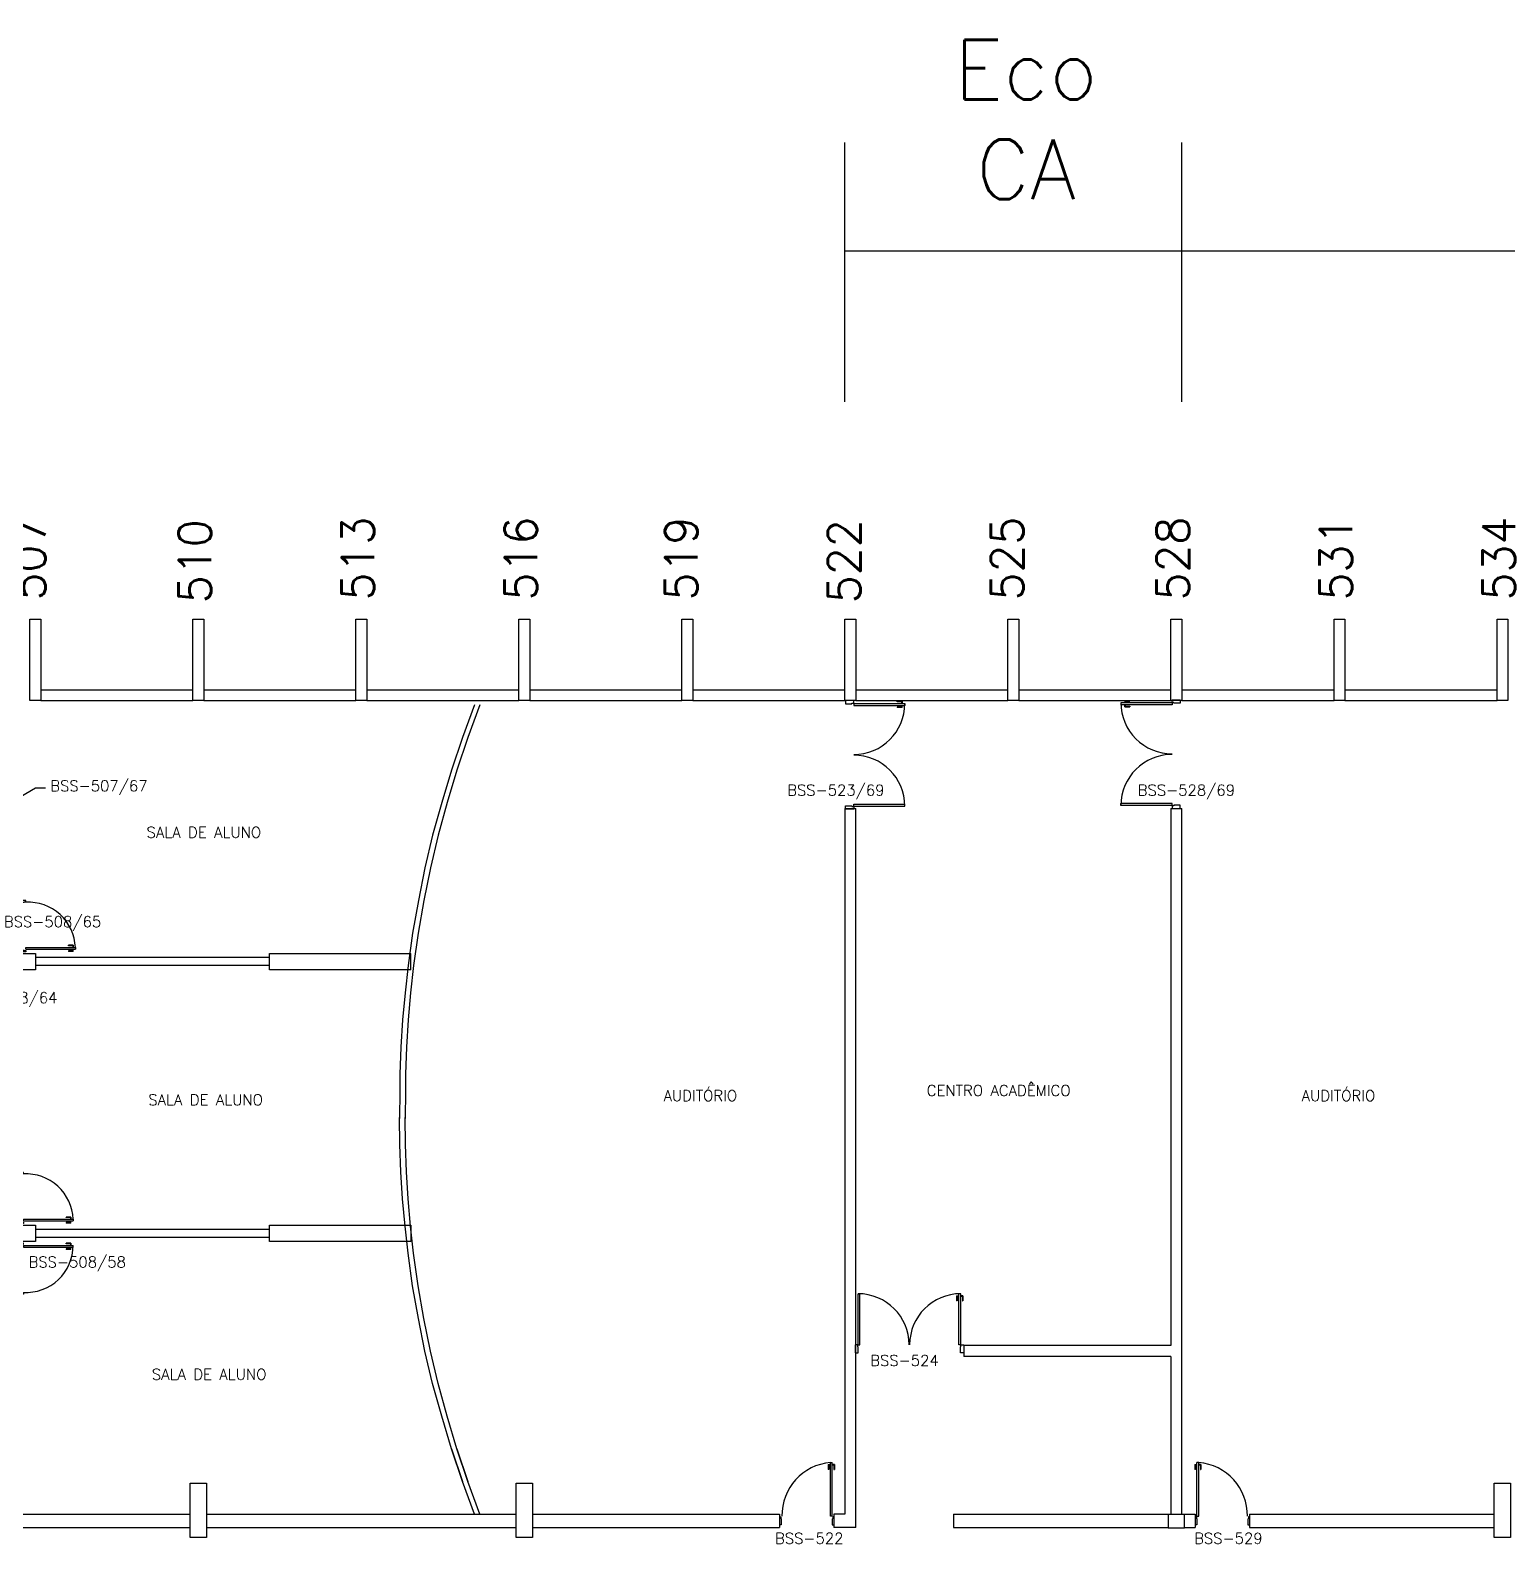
# Model space of a CAD drawing. Extents: x 0 to 244, y -71 to 76.
# Drawn here: x 38.98 to 66.17, y -0.3 to 27.56 of the extents above; entities that cross this region are included whole.
import ezdxf

# ---------------------------------------------------------------- set-up
doc = ezdxf.new("R2010")
doc.units = 0
doc.header["$LTSCALE"] = 0.01
doc.header["$MEASUREMENT"] = 0
doc.header["$PDMODE"] = 98
doc.layers.get('0').update_dxf_attribs({"linetype": 'CONTINUOUS'})
doc.layers.get('DEFPOINTS').update_dxf_attribs({"linetype": 'CONTINUOUS'})
for name, color, linetype in [('ALV', 2, 'CONTINUOUS'), ('DIV', 2, 'CONTINUOUS'), ('ESQ', 1, 'CONTINUOUS'), ('ESTR', 3, 'CONTINUOUS'), ('NOPILAR1', 2, 'CONTINUOUS'), ('TEXTO', 2, 'CONTINUOUS'), ('TEXTO-ENDEREÇO', 2, 'CONTINUOUS'), ('TXT-END-EXTERNO', 2, 'CONTINUOUS')]:
    doc.layers.add(name, color=color, linetype=linetype)
doc.layers.get('0').freeze()
doc.styles.add('1', font='romans.shx')
doc.styles.add('NOPILAR', font='simplex.shx', dxfattribs={"height": 0.6})
doc.styles.add('UNB-100', font='simplex.shx', dxfattribs={"height": 0.2})
doc.styles.add('UNB-100-1', font='simplex.shx', dxfattribs={"height": 0.2})
doc.dimstyles.new('1-600', dxfattribs={"dimtxt": 1.1, "dimasz": 2.5, "dimexe": 2, "dimexo": 4, "dimgap": 0.2, "dimtad": 1, "dimdec": 0, "dimzin": 4, "dimdsep": 46, "dimlunit": 6, "dimtxsty": '1', "dimblk1": 'NONE', "dimblk2": 'NONE', "dimsah": 1, "dimcen": 0, "dimclrd": 2, "dimclre": 2, "dimclrt": 2, "dimadec": 0, "dimazin": 0, "dimtfac": 1, "dimtdec": 0, "dimtmove": 2, "dimatfit": 3, "dimldrblk": 'NONE', "dimfxl": 1, "dimtolj": 1, "dimtzin": 0, "dimarcsym": 0})
doc.dimstyles.get("Standard").update_dxf_attribs({"dimtxt": 0.18, "dimasz": 0.18, "dimexe": 0.18, "dimexo": 0.0625, "dimgap": 0.09, "dimtad": 0, "dimtih": 1, "dimtoh": 1, "dimdec": 4, "dimzin": 0, "dimdsep": 46, "dimtxsty": 'Standard', "dimcen": 0.09, "dimadec": 0, "dimazin": 0, "dimtfac": 1, "dimtdec": 4, "dimtofl": 0, "dimtmove": 0, "dimatfit": 3, "dimfxl": 1, "dimtolj": 1, "dimtzin": 0, "dimarcsym": 0})

# ---------------------------------------------------------------- blocks, each defined once
blk = doc.blocks.new('PILAR-SSN')
blk.add_lwpolyline([(0.2, 0), (0.2, -1.5), (0, -1.5), (0, 0)], close=True)
blk = doc.blocks.new('PDV2E-SSN')
at = {"layer": 'DIV'}
for p, q in [((0.034, 0.925), (0.034, 0.835)), ((0.034, 0.925), (0.074, 0.925)), ((0.044, 0.915), (0.044, 0.835)), ((0.044, 0.915), (0.074, 0.915)), ((0.076, 0.05), (0.076, 0.965)), ((0.106, 0.965), (0.076, 0.965)), ((0.106, 0.05), (0.106, 0.965)), ((0.148, 0.925), (0.108, 0.925)), ((0.138, 0.915), (0.108, 0.915)), ((0.138, 0.915), (0.138, 0.835)), ((0.148, 0.925), (0.148, 0.835)), ((0.044, 0.835), (0.034, 0.835)), ((0.138, 0.835), (0.148, 0.835)), ((0.031, 0.05), (0.031, -0.05)), ((0.051, 0.05), (0.031, 0.05)), ((0.051, 0.02), (0.051, 0.05)), ((0.051, 0.02), (0.061, 0.02)), ((0.061, -0.05), (0.061, 0.02)), ((0.076, 0.05), (0.106, 0.05)), ((0.95, 0.02), (0.94, 0.02)), ((0.94, -0.05), (0.94, 0.02)), ((0.95, 0.02), (0.95, 0.05)), ((0.95, 0.05), (0.97, 0.05)), ((0.97, 0.05), (0.97, 0.035)), ((0.97, 0.035), (0.97, -0.035)), ((0.031, -0.05), (0.061, -0.05)), ((0.97, -0.05), (0.94, -0.05)), ((0.97, -0.035), (0.97, -0.05))]:
    blk.add_line(p, q, dxfattribs=at)
at = {"layer": 'DIV', "color": 1}
blk.add_arc((0.076, 0.1), 0.865, 356.6786, 90, dxfattribs=at)
blk = doc.blocks.new('PISOANF-SSN')
for p, q in [((0, 0), (-0.224, -0.6)), ((-0.224, -0.6), (-0.427, -1.2)), ((-0.427, -1.2), (-0.603, -1.8)), ((-0.603, -1.8), (-0.772, -2.4)), ((-0.772, -2.4), (-0.914, -3)), ((-0.914, -3), (-1.032, -3.6)), ((-1.032, -3.6), (-1.14, -4.2)), ((-1.14, -4.2), (-1.223, -4.8)), ((-1.223, -4.8), (-1.28, -5.3)), ((-1.28, -5.3), (-1.324, -5.8)), ((-1.324, -5.8), (-1.355, -6.3)), ((-1.355, -6.3), (-1.374, -6.8)), ((-1.374, -6.8), (-1.374, -7.111)), ((-1.374, -7.111), (-1.38, -7.611)), ((-1.374, -8.093), (-1.38, -7.593)), ((-1.355, -8.593), (-1.374, -8.093)), ((-1.324, -9.093), (-1.355, -8.593)), ((-1.28, -9.593), (-1.324, -9.093)), ((-1.223, -10.093), (-1.28, -9.593)), ((-1.14, -10.693), (-1.223, -10.093)), ((-1.032, -11.293), (-1.14, -10.693)), ((-0.914, -11.893), (-1.032, -11.293)), ((-0.772, -12.493), (-0.914, -11.893)), ((-0.603, -13.093), (-0.772, -12.493)), ((-0.427, -13.693), (-0.603, -13.093))]:
    blk.add_line(p, q)
blk.add_lwpolyline([(-0.224, -14.293), (-0.427, -13.693)], close=True)
blk.add_lwpolyline([(0, -14.893), (-0.224, -14.293)])
blk = doc.blocks.new('PTDP-SSN')
at = {"color": 2}
for p, q in [((0.055, 1.015), (0.09, 1.015)), ((0.055, 0.075), (0.055, 1.015)), ((0.09, 0.075), (0.09, 1.015)), ((1.91, 0.075), (1.91, 1.015)), ((1.945, 1.015), (1.91, 1.015)), ((1.945, 0.075), (1.945, 1.015)), ((0.05, 0.075), (0, 0.075)), ((0, 0.075), (0, -0.075)), ((0.05, 0.04), (0.05, 0.075)), ((0.06, 0.04), (0.05, 0.04)), ((0.055, 0.075), (0.09, 0.075)), ((0.06, -0.075), (0.06, 0.04)), ((1.945, 0.075), (1.91, 0.075)), ((1.94, -0.075), (1.94, 0.04)), ((1.94, 0.04), (1.95, 0.04)), ((1.95, 0.04), (1.95, 0.075)), ((1.95, 0.075), (2, 0.075)), ((2, 0.075), (2, -0.075)), ((0, -0.075), (0.06, -0.075)), ((2, -0.075), (1.94, -0.075))]:
    blk.add_line(p, q, dxfattribs=at)
at = {"color": 1}
for centre, start, end in [((0.055, 0.075), 0, 90), ((1.945, 0.075), 90, 180)]:
    blk.add_arc(centre, 0.94, start, end, dxfattribs=at)
blk = doc.blocks.new('PDV2D-SSN')
at = {"color": 2}
for p, q in [((-0.148, 0.925), (-0.108, 0.925)), ((-0.148, 0.925), (-0.148, 0.835)), ((-0.138, 0.915), (-0.108, 0.915)), ((-0.138, 0.915), (-0.138, 0.835)), ((-0.106, 0.05), (-0.106, 0.965)), ((-0.076, 0.05), (-0.076, 0.965)), ((-0.034, 0.925), (-0.074, 0.925)), ((-0.044, 0.915), (-0.074, 0.915)), ((-0.044, 0.915), (-0.044, 0.835)), ((-0.034, 0.925), (-0.034, 0.835)), ((-0.044, 0.835), (-0.034, 0.835)), ((-0.076, 0.05), (-0.106, 0.05))]:
    blk.add_line(p, q, dxfattribs=at)
for p, q in [((-0.106, 0.965), (-0.076, 0.965)), ((-0.138, 0.835), (-0.148, 0.835)), ((-0.95, 0.05), (-0.97, 0.05)), ((-0.97, 0.05), (-0.97, 0.035)), ((-0.97, 0.035), (-0.97, -0.035)), ((-0.95, 0.02), (-0.95, 0.05)), ((-0.95, 0.02), (-0.94, 0.02)), ((-0.94, -0.05), (-0.94, 0.02)), ((-0.051, 0.02), (-0.061, 0.02)), ((-0.061, -0.05), (-0.061, 0.02)), ((-0.051, 0.05), (-0.031, 0.05)), ((-0.051, 0.02), (-0.051, 0.05)), ((-0.031, 0.05), (-0.031, -0.05)), ((-0.97, -0.035), (-0.97, -0.05)), ((-0.97, -0.05), (-0.94, -0.05)), ((-0.031, -0.05), (-0.061, -0.05))]:
    blk.add_line(p, q)
at = {"color": 1}
blk.add_arc((-0.076, 0.1), 0.865, 91.988, 183.3214, dxfattribs=at)
blk = doc.blocks.new('*D55')
at = {"color": 2, "linetype": 'ByBlock', "transparency": 16777216}
for p, q in [((7.121, 534.963), (7.121, 539.734)), ((34.321, 537.734), (7.121, 537.734))]:
    blk.add_line(p, q, dxfattribs=at)
at = {"layer": 'DEFPOINTS', "color": 0, "linetype": 'ByBlock', "transparency": 16777216}
for p in [(7.121, 537.734), (7.121, 530.963), (34.321, 530.963)]:
    blk.add_point(p, dxfattribs=at)
at = {"color": 2, "linetype": 'ByBlock', "transparency": 16777216, "insert": (20.721, 538.668), "char_height": 1.1, "attachment_point": 5, "style": '1'}
blk.add_mtext('\\A1;Sociologia Pós-Grad.', dxfattribs=at)
blk = doc.blocks.new('_NONE')
at = {"color": 0, "linetype": 'ByBlock'}
blk.add_circle((0, 0), 0.25, dxfattribs=at)
blk = doc.blocks.new('*D54')
at = {"color": 2, "linetype": 'ByBlock', "transparency": 16777216}
for p, q in [((34.321, 534.963), (34.321, 539.734)), ((40.121, 537.734), (34.321, 537.734))]:
    blk.add_line(p, q, dxfattribs=at)
at = {"layer": 'DEFPOINTS', "color": 0, "linetype": 'ByBlock', "transparency": 16777216}
for p in [(34.321, 537.734), (34.321, 530.963), (40.121, 530.963)]:
    blk.add_point(p, dxfattribs=at)
blk = doc.blocks.new('*D65')
at = {"layer": 'DEFPOINTS', "color": 0, "transparency": 16777216}
for p in [(53.975, 23.491), (53.975, 16.72), (60.175, 16.72)]:
    blk.add_point(p, dxfattribs=at)
at = {"layer": 'TXT-END-EXTERNO', "color": 2, "lineweight": -2, "transparency": 16777216}
for p, q in [((53.975, 20.72), (53.975, 25.491)), ((60.175, 23.491), (53.975, 23.491))]:
    blk.add_line(p, q, dxfattribs=at)
at = {"layer": 'TXT-END-EXTERNO', "color": 2, "transparency": 16777216, "insert": (57.309, 25.916), "char_height": 1.1, "attachment_point": 5, "style": '1'}
blk.add_mtext('\\A1;Eco\\PCA', dxfattribs=at)
blk = doc.blocks.new('*D66')
at = {"layer": 'DEFPOINTS', "color": 0, "transparency": 16777216}
for p in [(60.175, 23.491), (60.175, 16.72), (66.907, 16.72)]:
    blk.add_point(p, dxfattribs=at)
at = {"layer": 'TXT-END-EXTERNO', "color": 2, "lineweight": -2, "transparency": 16777216}
for p, q in [((60.175, 20.72), (60.175, 25.491)), ((66.907, 23.491), (60.175, 23.491))]:
    blk.add_line(p, q, dxfattribs=at)

msp = doc.modelspace()

# ---------------------------------------------------------------- linework, layer by layer
at = {"layer": 'ALV'}
for p, q in [((39.175, 15.42), (41.975, 15.42)), ((42.175, 15.42), (44.975, 15.42)), ((45.175, 15.42), (47.975, 15.42)), ((48.175, 15.42), (50.975, 15.42)), ((51.175, 15.42), (53.975, 15.42)), ((54.175, 15.42), (56.975, 15.42)), ((57.175, 15.42), (59.975, 15.42)), ((60.175, 15.42), (62.975, 15.42)), ((63.175, 15.42), (65.975, 15.42)), ((39.175, 15.22), (41.975, 15.22)), ((42.175, 15.22), (44.975, 15.22)), ((45.175, 15.22), (47.975, 15.22)), ((48.175, 15.22), (50.975, 15.22)), ((51.175, 15.22), (53.975, 15.22)), ((54.175, 15.22), (56.975, 15.22)), ((57.175, 15.22), (59.975, 15.22)), ((60.175, 15.22), (62.975, 15.22)), ((63.175, 15.22), (65.975, 15.22)), ((53.972, 13.235), (53.972, 0.249)), ((53.972, 13.235), (54.172, 13.235)), ((54.172, -0.001), (54.172, 13.235)), ((59.972, 13.235), (59.972, 3.35)), ((59.972, 13.235), (60.172, 13.235)), ((60.172, 0.249), (60.172, 13.235)), ((43.382, 10.493), (39.073, 10.493)), ((43.382, 10.343), (39.073, 10.343)), ((39.075, 5.493), (43.381, 5.493)), ((39.075, 5.343), (43.381, 5.343)), ((59.972, 3.35), (56.161, 3.35)), ((56.161, 3.35), (56.161, 3.15)), ((59.972, 3.15), (56.161, 3.15)), ((59.972, 3.15), (59.972, 0.249)), ((36.222, 0.249), (41.922, 0.249)), ((42.222, 0.249), (47.922, 0.249)), ((48.222, 0.249), (52.772, 0.249)), ((52.772, 0.249), (52.772, -0.001)), ((52.772, 0.199), (52.772, 0.049)), ((53.972, 0.249), (53.772, 0.249)), ((53.772, 0.249), (53.772, -0.001)), ((55.97, 0.249), (59.972, 0.249)), ((55.97, 0.249), (55.97, -0.001)), ((60.222, 0.249), (60.422, 0.249)), ((60.422, 0.249), (60.422, -0.001)), ((61.422, 0.249), (61.422, -0.001)), ((61.422, 0.249), (65.922, 0.249)), ((61.422, 0.199), (61.422, 0.049)), ((36.222, -0.001), (41.922, -0.001)), ((42.222, -0.001), (47.922, -0.001)), ((48.222, -0.001), (52.772, -0.001)), ((54.172, -0.001), (53.772, -0.001)), ((55.97, -0.001), (59.922, -0.001)), ((60.222, -0.001), (60.422, -0.001)), ((61.422, -0.001), (65.922, -0.001))]:
    msp.add_line(p, q, dxfattribs=at)
at = {"layer": 'ESQ'}
for p, q in [((54.935, 15.197), (54.935, 15.207)), ((55.025, 15.207), (54.935, 15.207)), ((55.015, 15.197), (54.935, 15.197)), ((54.935, 15.102), (54.935, 15.092)), ((55.015, 15.102), (54.935, 15.102)), ((55.025, 15.092), (54.935, 15.092)), ((55.015, 15.197), (55.015, 15.167)), ((55.015, 15.102), (55.015, 15.132)), ((55.025, 15.207), (55.025, 15.167)), ((55.025, 15.092), (55.025, 15.132)), ((59.125, 15.22), (59.215, 15.22)), ((59.125, 15.22), (59.125, 15.18)), ((59.125, 15.105), (59.125, 15.145)), ((59.125, 15.105), (59.215, 15.105)), ((59.135, 15.21), (59.215, 15.21)), ((59.135, 15.21), (59.135, 15.18)), ((59.135, 15.115), (59.135, 15.145)), ((59.135, 15.115), (59.215, 15.115)), ((59.215, 15.21), (59.215, 15.22)), ((59.215, 15.115), (59.215, 15.105)), ((56.03, 4.264), (56.07, 4.264)), ((56.03, 4.264), (56.03, 4.174)), ((56.04, 4.254), (56.07, 4.254)), ((56.04, 4.254), (56.04, 4.174)), ((56.145, 4.264), (56.105, 4.264)), ((56.135, 4.254), (56.105, 4.254)), ((56.135, 4.254), (56.135, 4.174)), ((56.145, 4.264), (56.145, 4.174)), ((56.04, 4.174), (56.03, 4.174)), ((56.135, 4.174), (56.145, 4.174)), ((53.667, 1.159), (53.707, 1.159)), ((53.667, 1.159), (53.667, 1.069)), ((53.677, 1.149), (53.707, 1.149)), ((53.677, 1.149), (53.677, 1.069)), ((53.707, 1.199), (53.742, 1.199)), ((53.707, 0.209), (53.707, 1.199)), ((53.742, 0.209), (53.742, 1.199)), ((53.782, 1.159), (53.742, 1.159)), ((53.772, 1.149), (53.742, 1.149)), ((53.772, 1.149), (53.772, 1.069)), ((53.782, 1.159), (53.782, 1.069)), ((60.413, 1.159), (60.453, 1.159)), ((60.413, 1.159), (60.413, 1.069)), ((60.423, 1.149), (60.453, 1.149)), ((60.423, 1.149), (60.423, 1.069)), ((60.487, 1.199), (60.452, 1.199)), ((60.452, 0.209), (60.452, 1.199)), ((60.487, 0.209), (60.487, 1.199)), ((60.527, 1.159), (60.487, 1.159)), ((60.517, 1.149), (60.487, 1.149)), ((60.517, 1.149), (60.517, 1.069)), ((60.527, 1.159), (60.527, 1.069)), ((53.677, 1.069), (53.667, 1.069)), ((53.772, 1.069), (53.782, 1.069)), ((60.423, 1.069), (60.413, 1.069)), ((60.517, 1.069), (60.527, 1.069)), ((52.772, 0.199), (52.772, 0.049)), ((52.773, 0.199), (52.793, 0.199)), ((52.773, 0.199), (52.773, 0.049)), ((52.803, 0.049), (52.773, 0.049)), ((52.793, 0.199), (52.793, 0.164)), ((52.803, 0.164), (52.793, 0.164)), ((52.803, 0.164), (52.803, 0.049)), ((53.742, 0.209), (53.707, 0.209)), ((53.742, 0.164), (53.752, 0.164)), ((53.742, 0.164), (53.742, 0.049)), ((53.742, 0.049), (53.772, 0.049)), ((53.772, 0.199), (53.752, 0.199)), ((53.752, 0.199), (53.752, 0.164)), ((60.422, 0.199), (60.442, 0.199)), ((60.452, 0.049), (60.422, 0.049)), ((60.442, 0.199), (60.442, 0.164)), ((60.452, 0.164), (60.442, 0.164)), ((60.452, 0.209), (60.487, 0.209)), ((60.452, 0.164), (60.452, 0.049)), ((61.392, 0.164), (61.392, 0.049)), ((61.392, 0.164), (61.402, 0.164)), ((61.392, 0.049), (61.422, 0.049)), ((61.402, 0.199), (61.402, 0.164)), ((61.422, 0.199), (61.402, 0.199)), ((61.422, 0.199), (61.422, 0.049)), ((61.422, 0.199), (61.422, 0.049))]:
    msp.add_line(p, q, dxfattribs=at)
for centre, start, end in [((53.791, 0.223), 94.8406, 180.8093), ((60.404, 0.223), 359.1907, 85.1594)]:
    msp.add_arc(centre, 0.978, start, end, dxfattribs=at)
at = {"layer": 'ESTR'}
for p, q in [((38.775, 10.568), (39.075, 10.568)), ((39.075, 10.568), (39.075, 10.268)), ((43.382, 10.568), (45.985, 10.568)), ((43.382, 10.268), (43.382, 10.568)), ((45.985, 10.268), (45.985, 10.568)), ((39.075, 10.268), (38.775, 10.268)), ((45.985, 10.268), (43.382, 10.268)), ((38.775, 5.568), (39.075, 5.568)), ((39.075, 5.568), (39.075, 5.268)), ((43.382, 5.568), (45.985, 5.568)), ((43.382, 5.268), (43.382, 5.568)), ((45.985, 5.568), (45.985, 5.268)), ((39.075, 5.268), (38.775, 5.268)), ((45.985, 5.268), (43.382, 5.268)), ((59.922, 0.249), (59.922, -0.001)), ((59.922, 0.249), (60.223, 0.249)), ((60.222, -0.001), (60.222, 0.249)), ((59.922, -0.004), (60.223, -0.004))]:
    msp.add_line(p, q, dxfattribs=at)
for points in [[(41.922, -0.182), (41.922, 0.818), (42.222, 0.818), (42.222, -0.182), (41.923, -0.182)], [(47.922, -0.182), (47.922, 0.818), (48.222, 0.818), (48.222, -0.182), (47.923, -0.182)], [(65.922, -0.182), (65.922, 0.818), (66.222, 0.818), (66.222, -0.182), (65.923, -0.182)]]:
    msp.add_lwpolyline(points, dxfattribs=at)

# ---------------------------------------------------------------- block references
at = {"layer": 'DIV', "rotation": 270}
for name, p in [('PDV2D-SSN', (38.847, 10.568)), ('PDV2D-SSN', (38.805, 5.568)), ('PDV2E-SSN', (38.805, 5.268))]:
    msp.add_blockref(name, p, dxfattribs=at)
at = {"layer": 'ESQ'}
for p, rotation in [((54.06, 15.222), 270), ((60.069, 13.235), 89.99999999999999)]:
    msp.add_blockref('PTDP-SSN', p, dxfattribs=dict(at, rotation=rotation))
msp.add_blockref('PTDP-SSN', (54.16, 3.289), dxfattribs=at)
at = {"layer": 'ESTR'}
for name, p in [('PILAR-SSN', (38.975, 16.72)), ('PILAR-SSN', (41.975, 16.72)), ('PILAR-SSN', (44.975, 16.72)), ('PILAR-SSN', (47.975, 16.72)), ('PILAR-SSN', (50.975, 16.72)), ('PILAR-SSN', (53.975, 16.72)), ('PILAR-SSN', (56.975, 16.72)), ('PILAR-SSN', (59.975, 16.72)), ('PILAR-SSN', (62.975, 16.72)), ('PILAR-SSN', (65.975, 16.72)), ('PISOANF-SSN', (47.158, 15.142)), ('PISOANF-SSN', (47.258, 15.142))]:
    msp.add_blockref(name, p, dxfattribs=at)

# ---------------------------------------------------------------- texts
at = {"layer": 'NOPILAR1', "style": 'NOPILAR'}
for s, p in [('507', (39.26, 17.062)), ('510', (42.31, 17.012)), ('513', (45.31, 17.062)), ('516', (48.31, 17.062)), ('519', (51.26, 17.062)), ('522', (54.26, 17.012)), ('525', (57.26, 17.062)), ('528', (60.31, 17.062)), ('534', (66.31, 17.062)), ('531', (63.31, 17.062))]:
    msp.add_text(s, height=0.6, rotation=90, dxfattribs=at).set_placement(p)
at = {"layer": 'TEXTO', "style": 'UNB-100'}
for s, p in [('SALA DE ALUNO', (41.122, 12.695)), ('AUDITÓRIO', (50.636, 7.85)), ('CENTRO ACADÊMICO', (55.479, 7.944)), ('AUDITÓRIO', (62.38, 7.85)), ('SALA DE ALUNO', (41.154, 7.773)), ('SALA DE ALUNO', (41.219, 2.72))]:
    msp.add_text(s, height=0.2, dxfattribs=at).set_placement(p)
at = {"layer": 'TEXTO-ENDEREÇO', "style": 'UNB-100-1'}
for s, p in [('BSS-523/69', (52.911, 13.471)), ('BSS-528/69', (59.362, 13.471)), ('BSS-508/65', (38.496, 11.05)), ('BSS-508/64', (37.691, 9.651)), ('BSS-508/58', (38.95, 4.787)), ('BSS-524', (54.439, 2.976)), ('BSS-522', (52.687, -0.297)), ('BSS-529', (60.401, -0.297))]:
    msp.add_text(s, height=0.2, dxfattribs=at).set_placement(p)
at = {"layer": 'TEXTO-ENDEREÇO', "insert": (39.349, 13.617), "char_height": 0.2, "attachment_point": 4, "style": 'UNB-100-1'}
msp.add_mtext('\\A1;BSS-507/67', dxfattribs=at)

# ---------------------------------------------------------------- dimensions: what is measured, and where the dimension line sits
at = {"layer": 'TXT-END-EXTERNO'}
dim = msp.add_linear_dim(base=(53.975, 23.491), p1=(60.175, 16.72), p2=(53.975, 16.72), angle=0, text='Eco\\PCA', dimstyle='1-600', override={"dimse1": 1}, dxfattribs=at)
dim.commit()
dim.dimension.update_dxf_attribs({"geometry": '*D65', "text_midpoint": (57.309, 25.916), "dimtype": 160})
for base, p1, p2, text, picture, middle in [((20.975, 23.491), (48.175, 16.72), (20.975, 16.72), 'Sociologia Pós-Grad.', '*D55', (34.575, 24.425)), ((48.175, 23.491), (53.975, 16.72), (48.175, 16.72), ' ', '*D54', (51.075, 23.491))]:
    dim = msp.add_linear_dim(base=base, p1=p1, p2=p2, angle=0, text=text, dimstyle='1-600', override={"dimse1": 1}, dxfattribs=at)
    dim.commit()
    dim.dimension.update_dxf_attribs({"geometry": picture, "text_midpoint": middle, "insert": (13.854, -514.243)})
dim = msp.add_linear_dim(base=(60.175, 23.491), p1=(66.907, 16.72), p2=(60.175, 16.72), angle=0, text=' ', dimstyle='1-600', override={"dimse1": 1}, dxfattribs=at)
dim.commit()
dim.dimension.update_dxf_attribs({"geometry": '*D66', "text_midpoint": (63.541, 23.491)})

# ---------------------------------------------------------------- leaders
at = {"layer": 'TEXTO-ENDEREÇO', "annotation_type": 0, "has_hookline": 1, "hookline_direction": 0, "text_width": 1.933}
msp.add_leader([(38.372, 13.204), (39.079, 13.617), (39.259, 13.617)], dimstyle='Standard', dxfattribs=at)

doc.saveas('drawing.dxf')
